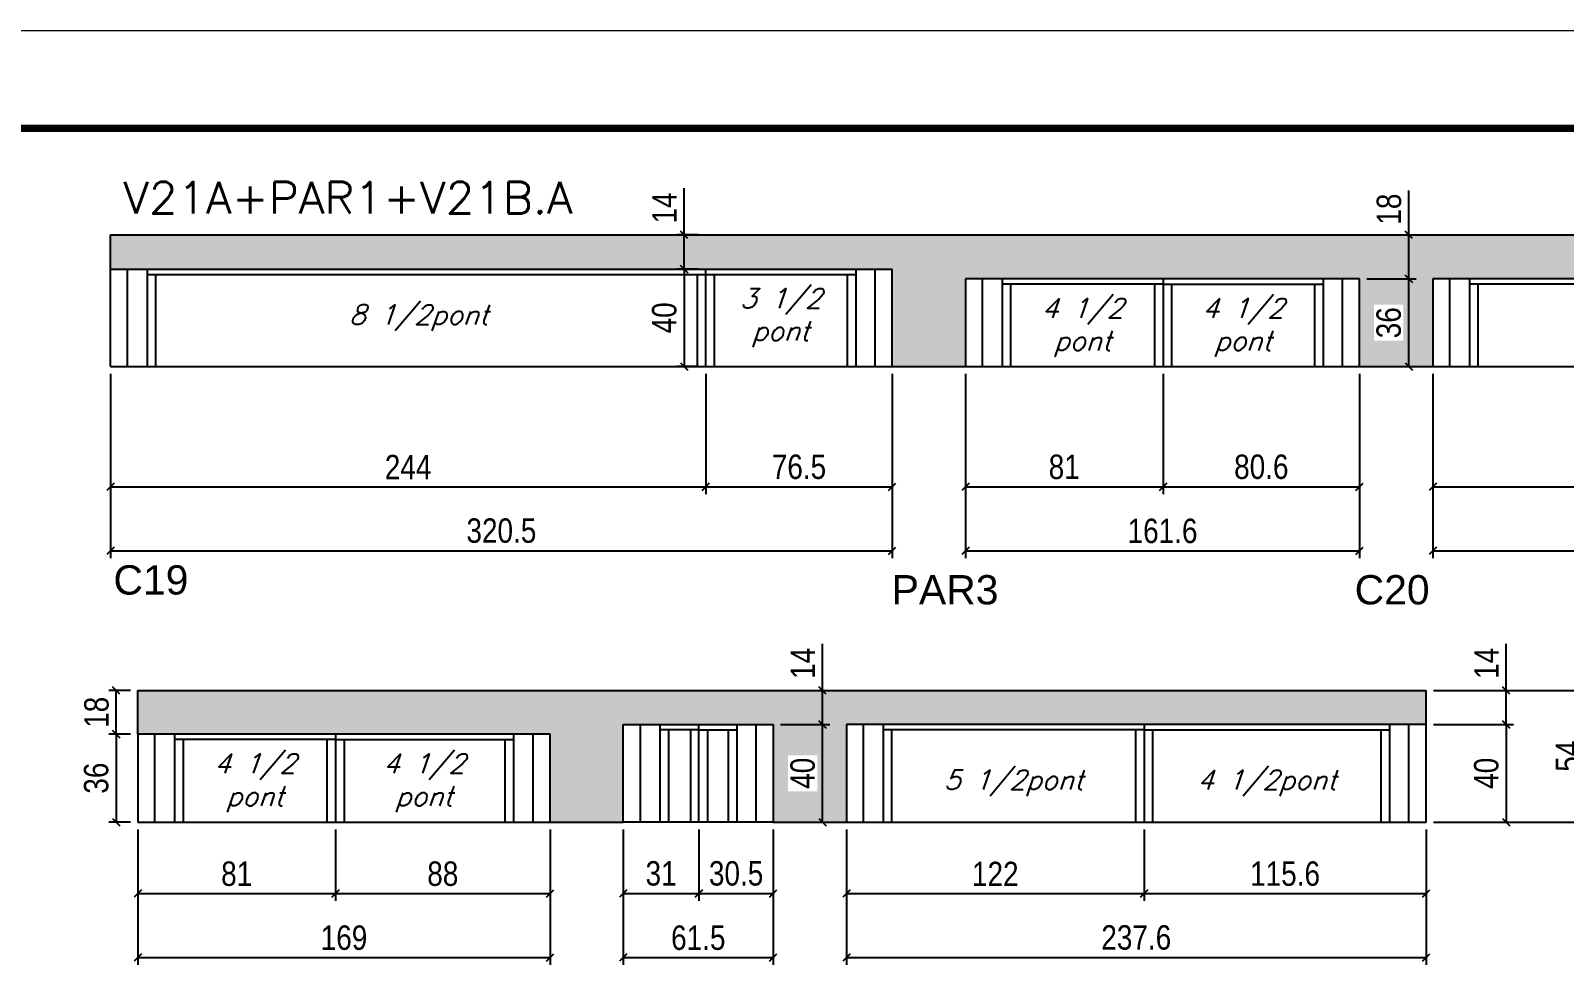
# Model space of a CAD drawing. Extents: x 0 to 6325, y 5574 to 19307.
# Drawn here: x 1940 to 2569, y 15429 to 15813 of the extents above; entities that cross this region are included whole.
import ezdxf

# ---------------------------------------------------------------- set-up
doc = ezdxf.new("R2010")
doc.units = 0
doc.linetypes.add('DASHED', pattern=[0.75, 0.5, -0.25])
for name, color, linetype in [('1', 1, 'Continuous'), ('5', 5, 'Continuous'), ('COTA', 241, 'Continuous'), ('Painéis', 200, 'Continuous'), ('SARR_2.2x7', 40, 'Continuous'), ('SARR_3.5x7', 81, 'Continuous'), ('texto', 7, 'Continuous')]:
    doc.layers.add(name, color=color, linetype=linetype)
for name, color, linetype, lineweight in [('Folhas', 255, 'Continuous', 9), ('SARRAFO DE PRESSAO', 251, 'DASHED', 9), ('Texto Seção', 7, 'Continuous', 15)]:
    doc.layers.add(name, color=color, linetype=linetype, lineweight=lineweight)
doc.styles.add('COTA TECNICA', font='techl___.ttf', dxfattribs={"height": 10})
doc.styles.add('REGUA-120', font='ROMANS.shx', dxfattribs={"height": 15})
doc.styles.add('Romans', font='romans.shx')
doc.styles.get("Standard").update_dxf_attribs({"font": 'arial.ttf'})
doc.dimstyles.new('PAINEL', dxfattribs={"dimtxt": 10, "dimasz": 3, "dimexe": 3, "dimexo": 3, "dimgap": 3, "dimtad": 1, "dimdec": 1, "dimzin": 12, "dimdsep": 46, "dimtxsty": 'COTA TECNICA', "dimblk1": 'OBLIQUE', "dimblk2": 'OBLIQUE', "dimsah": 1, "dimcen": 0.9, "dimclrd": 4, "dimclre": 4, "dimclrt": 240, "dimadec": 1, "dimazin": 3, "dimtfac": 1, "dimtdec": 1, "dimtmove": 0, "dimatfit": 3, "dimfxl": 1, "dimtolj": 1, "dimtzin": 12, "dimarcsym": 0})

# ---------------------------------------------------------------- blocks, each defined once
blk = doc.blocks.new('9999999999')
at = {"layer": 'Folhas'}
blk.add_lwpolyline([(98138.98, 34190.21), (99623.98, 34190.21), (99623.98, 35240.21), (98138.98, 35240.21)], close=True, dxfattribs=at)
at = {"layer": 'Folhas', "color": 30, "const_width": 3}
blk.add_lwpolyline([(98213.98, 34230.21), (99583.98, 34230.21), (99583.98, 35200.21), (98213.98, 35200.21)], close=True, dxfattribs=at)
blk = doc.blocks.new('_Oblique')
at = {"layer": '1', "color": 0, "lineweight": -2}
blk.add_line((-0.5, -0.5), (0.5, 0.5), dxfattribs=at)
blk = doc.blocks.new('*D2855')
at = {"layer": 'COTA', "color": 4, "linetype": 'ByBlock', "lineweight": -2, "transparency": 16777216}
for p, q in [((1972.66, 15672.13), (1972.66, 15622.91)), ((2216.66, 15672.13), (2216.66, 15622.91)), ((1972.66, 15625.91), (2216.66, 15625.91))]:
    blk.add_line(p, q, dxfattribs=at)
at = {"layer": 'Defpoints', "color": 0, "linetype": 'ByBlock', "transparency": 16777216}
for p in [(1972.66, 15675.13), (2216.66, 15675.13), (2216.66, 15625.91)]:
    blk.add_point(p, dxfattribs=at)
at = {"layer": 'COTA', "color": 4, "linetype": 'ByBlock', "lineweight": -2, "transparency": 16777216, "xscale": 3, "yscale": 3, "zscale": 3, "rotation": 180}
blk.add_blockref('_Oblique', (1972.66, 15625.91), dxfattribs=at)
at = {"layer": 'COTA', "color": 4, "linetype": 'ByBlock', "lineweight": -2, "transparency": 16777216, "xscale": 3, "yscale": 3, "zscale": 3}
blk.add_blockref('_Oblique', (2216.66, 15625.91), dxfattribs=at)
at = {"layer": 'COTA', "color": 240, "linetype": 'ByBlock', "transparency": 16777216, "insert": (2094.66, 15633.98), "char_height": 10, "attachment_point": 5, "style": 'COTA TECNICA'}
blk.add_mtext('\\A1;244', dxfattribs=at)
blk = doc.blocks.new('*D2856')
at = {"layer": 'COTA', "color": 4, "linetype": 'ByBlock', "lineweight": -2, "transparency": 16777216}
for p, q in [((2216.66, 15672.13), (2216.66, 15622.91)), ((2293.16, 15672.13), (2293.16, 15622.91)), ((2216.66, 15625.91), (2293.16, 15625.91))]:
    blk.add_line(p, q, dxfattribs=at)
at = {"layer": 'Defpoints', "color": 0, "linetype": 'ByBlock', "transparency": 16777216}
for p in [(2216.66, 15675.13), (2293.16, 15675.13), (2293.16, 15625.91)]:
    blk.add_point(p, dxfattribs=at)
at = {"layer": 'COTA', "color": 4, "linetype": 'ByBlock', "lineweight": -2, "transparency": 16777216, "xscale": 3, "yscale": 3, "zscale": 3, "rotation": 180}
blk.add_blockref('_Oblique', (2216.66, 15625.91), dxfattribs=at)
at = {"layer": 'COTA', "color": 4, "linetype": 'ByBlock', "lineweight": -2, "transparency": 16777216, "xscale": 3, "yscale": 3, "zscale": 3}
blk.add_blockref('_Oblique', (2293.16, 15625.91), dxfattribs=at)
at = {"layer": 'COTA', "color": 240, "linetype": 'ByBlock', "transparency": 16777216, "insert": (2254.91, 15634.02), "char_height": 10, "width": 210.731, "attachment_point": 5, "style": 'COTA TECNICA'}
blk.add_mtext('\\A1;76.5', dxfattribs=at)
blk = doc.blocks.new('*D3996')
at = {"layer": 'COTA', "color": 4, "linetype": 'ByBlock', "lineweight": -2, "transparency": 16777216}
for p, q in [((1972.66, 15672.13), (1972.66, 15596.65)), ((2293.16, 15672.13), (2293.16, 15596.65)), ((1972.66, 15599.65), (2293.16, 15599.65))]:
    blk.add_line(p, q, dxfattribs=at)
at = {"layer": 'Defpoints', "color": 0, "linetype": 'ByBlock', "transparency": 16777216}
for p in [(1972.66, 15675.13), (2293.16, 15675.13), (2293.16, 15599.65)]:
    blk.add_point(p, dxfattribs=at)
at = {"layer": 'COTA', "color": 4, "linetype": 'ByBlock', "lineweight": -2, "transparency": 16777216, "xscale": 3, "yscale": 3, "zscale": 3, "rotation": 180}
blk.add_blockref('_Oblique', (1972.66, 15599.65), dxfattribs=at)
at = {"layer": 'COTA', "color": 4, "linetype": 'ByBlock', "lineweight": -2, "transparency": 16777216, "xscale": 3, "yscale": 3, "zscale": 3}
blk.add_blockref('_Oblique', (2293.16, 15599.65), dxfattribs=at)
at = {"layer": 'COTA', "color": 240, "linetype": 'ByBlock', "transparency": 16777216, "insert": (2132.91, 15607.87), "char_height": 10, "attachment_point": 5, "style": 'COTA TECNICA'}
blk.add_mtext('\\A1;320.5', dxfattribs=at)
blk = doc.blocks.new('*D2857')
at = {"layer": 'COTA', "color": 4, "lineweight": -2, "transparency": 16777216}
for p, q in [((2323.16, 15672.13), (2323.16, 15596.65)), ((2484.76, 15672.13), (2484.76, 15596.65)), ((2323.16, 15599.65), (2484.76, 15599.65))]:
    blk.add_line(p, q, dxfattribs=at)
at = {"layer": 'Defpoints', "color": 0, "transparency": 16777216}
for p in [(2323.16, 15675.13), (2484.76, 15675.13), (2484.76, 15599.65)]:
    blk.add_point(p, dxfattribs=at)
at = {"layer": 'COTA', "color": 4, "lineweight": -2, "transparency": 16777216, "xscale": 3, "yscale": 3, "zscale": 3, "rotation": 180}
blk.add_blockref('_Oblique', (2323.16, 15599.65), dxfattribs=at)
at = {"layer": 'COTA', "color": 4, "lineweight": -2, "transparency": 16777216, "xscale": 3, "yscale": 3, "zscale": 3}
blk.add_blockref('_Oblique', (2484.76, 15599.65), dxfattribs=at)
at = {"layer": 'COTA', "color": 240, "transparency": 16777216, "insert": (2403.96, 15607.75), "char_height": 10, "attachment_point": 5, "style": 'COTA TECNICA'}
blk.add_mtext('\\A1;161.6', dxfattribs=at)
blk = doc.blocks.new('*D3997')
at = {"layer": 'COTA', "color": 4, "lineweight": -2, "transparency": 16777216}
for p, q in [((2323.16, 15672.13), (2323.16, 15622.91)), ((2404.16, 15672.13), (2404.16, 15622.91)), ((2323.16, 15625.91), (2404.16, 15625.91))]:
    blk.add_line(p, q, dxfattribs=at)
at = {"layer": 'Defpoints', "color": 0, "transparency": 16777216}
for p in [(2323.16, 15675.13), (2404.16, 15675.13), (2404.16, 15625.91)]:
    blk.add_point(p, dxfattribs=at)
at = {"layer": 'COTA', "color": 4, "lineweight": -2, "transparency": 16777216, "xscale": 3, "yscale": 3, "zscale": 3, "rotation": 180}
blk.add_blockref('_Oblique', (2323.16, 15625.91), dxfattribs=at)
at = {"layer": 'COTA', "color": 4, "lineweight": -2, "transparency": 16777216, "xscale": 3, "yscale": 3, "zscale": 3}
blk.add_blockref('_Oblique', (2404.16, 15625.91), dxfattribs=at)
at = {"layer": 'COTA', "color": 240, "transparency": 16777216, "insert": (2363.66, 15634.01), "char_height": 10, "attachment_point": 5, "style": 'COTA TECNICA'}
blk.add_mtext('\\A1;81', dxfattribs=at)
blk = doc.blocks.new('*D3998')
at = {"layer": 'COTA', "color": 4, "lineweight": -2, "transparency": 16777216}
for p, q in [((2404.16, 15672.13), (2404.16, 15622.91)), ((2484.76, 15672.13), (2484.76, 15622.91)), ((2404.16, 15625.91), (2484.76, 15625.91))]:
    blk.add_line(p, q, dxfattribs=at)
at = {"layer": 'Defpoints', "color": 0, "transparency": 16777216}
for p in [(2404.16, 15675.13), (2484.76, 15675.13), (2484.76, 15625.91)]:
    blk.add_point(p, dxfattribs=at)
at = {"layer": 'COTA', "color": 4, "lineweight": -2, "transparency": 16777216, "xscale": 3, "yscale": 3, "zscale": 3, "rotation": 180}
blk.add_blockref('_Oblique', (2404.16, 15625.91), dxfattribs=at)
at = {"layer": 'COTA', "color": 4, "lineweight": -2, "transparency": 16777216, "xscale": 3, "yscale": 3, "zscale": 3}
blk.add_blockref('_Oblique', (2484.76, 15625.91), dxfattribs=at)
at = {"layer": 'COTA', "color": 240, "transparency": 16777216, "insert": (2444.46, 15634.03), "char_height": 10, "attachment_point": 5, "style": 'COTA TECNICA'}
blk.add_mtext('\\A1;80.6', dxfattribs=at)
blk = doc.blocks.new('*D2858')
at = {"layer": 'COTA', "color": 4, "lineweight": -2, "transparency": 16777216}
for p, q in [((2514.76, 15672.13), (2514.76, 15596.65)), ((3015.76, 15672.13), (3015.76, 15596.65)), ((2514.76, 15599.65), (3015.76, 15599.65))]:
    blk.add_line(p, q, dxfattribs=at)
at = {"layer": 'Defpoints', "color": 0, "transparency": 16777216}
for p in [(2514.76, 15675.13), (3015.76, 15675.13), (3015.76, 15599.65)]:
    blk.add_point(p, dxfattribs=at)
at = {"layer": 'COTA', "color": 4, "lineweight": -2, "transparency": 16777216, "xscale": 3, "yscale": 3, "zscale": 3, "rotation": 180}
blk.add_blockref('_Oblique', (2514.76, 15599.65), dxfattribs=at)
at = {"layer": 'COTA', "color": 4, "lineweight": -2, "transparency": 16777216, "xscale": 3, "yscale": 3, "zscale": 3}
blk.add_blockref('_Oblique', (3015.76, 15599.65), dxfattribs=at)
at = {"layer": 'COTA', "color": 240, "transparency": 16777216, "insert": (2765.26, 15607.76), "char_height": 10, "attachment_point": 5, "style": 'COTA TECNICA'}
blk.add_mtext('\\A1;501', dxfattribs=at)
blk = doc.blocks.new('*D3999')
at = {"layer": 'COTA', "color": 4, "lineweight": -2, "transparency": 16777216}
for p, q in [((2514.76, 15672.13), (2514.76, 15622.91)), ((2758.76, 15672.13), (2758.76, 15622.91)), ((2514.76, 15625.91), (2758.76, 15625.91))]:
    blk.add_line(p, q, dxfattribs=at)
at = {"layer": 'Defpoints', "color": 0, "transparency": 16777216}
for p in [(2514.76, 15675.13), (2758.76, 15675.13), (2758.76, 15625.91)]:
    blk.add_point(p, dxfattribs=at)
at = {"layer": 'COTA', "color": 4, "lineweight": -2, "transparency": 16777216, "xscale": 3, "yscale": 3, "zscale": 3, "rotation": 180}
blk.add_blockref('_Oblique', (2514.76, 15625.91), dxfattribs=at)
at = {"layer": 'COTA', "color": 4, "lineweight": -2, "transparency": 16777216, "xscale": 3, "yscale": 3, "zscale": 3}
blk.add_blockref('_Oblique', (2758.76, 15625.91), dxfattribs=at)
at = {"layer": 'COTA', "color": 240, "transparency": 16777216, "insert": (2636.76, 15633.98), "char_height": 10, "attachment_point": 5, "style": 'COTA TECNICA'}
blk.add_mtext('\\A1;244', dxfattribs=at)
blk = doc.blocks.new('*D4016')
at = {"layer": 'COTA', "color": 4, "lineweight": -2, "transparency": 16777216}
for p, q in [((2213.66, 15715.13), (2204.83, 15715.13)), ((2207.83, 15715.13), (2207.83, 15675.13)), ((2213.66, 15675.13), (2204.83, 15675.13))]:
    blk.add_line(p, q, dxfattribs=at)
at = {"layer": 'Defpoints', "color": 0, "transparency": 16777216}
for p in [(2216.66, 15715.13), (2207.83, 15675.13), (2216.66, 15675.13)]:
    blk.add_point(p, dxfattribs=at)
at = {"layer": 'COTA', "color": 4, "lineweight": -2, "transparency": 16777216, "xscale": 3, "yscale": 3, "zscale": 3}
for p, rotation in [((2207.83, 15715.13), 90), ((2207.83, 15675.13), 270)]:
    blk.add_blockref('_Oblique', p, dxfattribs=dict(at, rotation=rotation))
at = {"layer": 'COTA', "color": 240, "transparency": 16777216, "insert": (2199.73, 15695.13), "char_height": 10, "attachment_point": 5, "rotation": 90, "style": 'COTA TECNICA'}
blk.add_mtext('\\A1;40', dxfattribs=at)
blk = doc.blocks.new('*D4017')
at = {"layer": 'COTA', "color": 4, "lineweight": -2, "transparency": 16777216}
for p, q in [((2207.83, 15729.13), (2207.83, 15748.24)), ((2213.66, 15729.13), (2204.83, 15729.13)), ((2207.83, 15715.13), (2207.83, 15729.13)), ((2213.66, 15715.13), (2204.83, 15715.13))]:
    blk.add_line(p, q, dxfattribs=at)
at = {"layer": 'Defpoints', "color": 0, "transparency": 16777216}
for p in [(2207.83, 15729.13), (2216.66, 15729.13), (2216.66, 15715.13)]:
    blk.add_point(p, dxfattribs=at)
at = {"layer": 'COTA', "color": 4, "lineweight": -2, "transparency": 16777216, "xscale": 3, "yscale": 3, "zscale": 3}
for p, rotation in [((2207.83, 15729.13), 90), ((2207.83, 15715.13), 270)]:
    blk.add_blockref('_Oblique', p, dxfattribs=dict(at, rotation=rotation))
at = {"layer": 'COTA', "color": 240, "transparency": 16777216, "insert": (2199.76, 15740.18), "char_height": 10, "attachment_point": 5, "rotation": 90, "style": 'COTA TECNICA'}
blk.add_mtext('\\A1;14', dxfattribs=at)
blk = doc.blocks.new('*D2862')
at = {"layer": 'COTA', "color": 4, "lineweight": -2, "transparency": 16777216}
for p, q in [((1983.89, 15485.45), (1983.89, 15429.88)), ((2152.89, 15485.45), (2152.89, 15429.88)), ((1983.89, 15432.88), (2152.89, 15432.88))]:
    blk.add_line(p, q, dxfattribs=at)
at = {"layer": 'Defpoints', "color": 0, "transparency": 16777216}
for p in [(1983.89, 15488.45), (2152.89, 15488.45), (2152.89, 15432.88)]:
    blk.add_point(p, dxfattribs=at)
at = {"layer": 'COTA', "color": 4, "lineweight": -2, "transparency": 16777216, "xscale": 3, "yscale": 3, "zscale": 3, "rotation": 180}
blk.add_blockref('_Oblique', (1983.89, 15432.88), dxfattribs=at)
at = {"layer": 'COTA', "color": 4, "lineweight": -2, "transparency": 16777216, "xscale": 3, "yscale": 3, "zscale": 3}
blk.add_blockref('_Oblique', (2152.89, 15432.88), dxfattribs=at)
at = {"layer": 'COTA', "color": 240, "transparency": 16777216, "insert": (2068.39, 15441.01), "char_height": 10, "attachment_point": 5, "style": 'COTA TECNICA'}
blk.add_mtext('\\A1;169', dxfattribs=at)
blk = doc.blocks.new('*D4002')
at = {"layer": 'COTA', "color": 4, "lineweight": -2, "transparency": 16777216}
for p, q in [((1983.89, 15485.45), (1983.89, 15456.14)), ((2064.89, 15485.45), (2064.89, 15456.14)), ((1983.89, 15459.14), (2064.89, 15459.14))]:
    blk.add_line(p, q, dxfattribs=at)
at = {"layer": 'Defpoints', "color": 0, "transparency": 16777216}
for p in [(1983.89, 15488.45), (2064.89, 15488.45), (2064.89, 15459.14)]:
    blk.add_point(p, dxfattribs=at)
at = {"layer": 'COTA', "color": 4, "lineweight": -2, "transparency": 16777216, "xscale": 3, "yscale": 3, "zscale": 3, "rotation": 180}
blk.add_blockref('_Oblique', (1983.89, 15459.14), dxfattribs=at)
at = {"layer": 'COTA', "color": 4, "lineweight": -2, "transparency": 16777216, "xscale": 3, "yscale": 3, "zscale": 3}
blk.add_blockref('_Oblique', (2064.89, 15459.14), dxfattribs=at)
at = {"layer": 'COTA', "color": 240, "transparency": 16777216, "insert": (2024.39, 15467.23), "char_height": 10, "attachment_point": 5, "style": 'COTA TECNICA'}
blk.add_mtext('\\A1;81', dxfattribs=at)
blk = doc.blocks.new('*D4003')
at = {"layer": 'COTA', "color": 4, "lineweight": -2, "transparency": 16777216}
for p, q in [((2064.89, 15485.45), (2064.89, 15456.14)), ((2152.89, 15485.45), (2152.89, 15456.14)), ((2064.89, 15459.14), (2152.89, 15459.14))]:
    blk.add_line(p, q, dxfattribs=at)
at = {"layer": 'Defpoints', "color": 0, "transparency": 16777216}
for p in [(2064.89, 15488.45), (2152.89, 15488.45), (2152.89, 15459.14)]:
    blk.add_point(p, dxfattribs=at)
at = {"layer": 'COTA', "color": 4, "lineweight": -2, "transparency": 16777216, "xscale": 3, "yscale": 3, "zscale": 3, "rotation": 180}
blk.add_blockref('_Oblique', (2064.89, 15459.14), dxfattribs=at)
at = {"layer": 'COTA', "color": 4, "lineweight": -2, "transparency": 16777216, "xscale": 3, "yscale": 3, "zscale": 3}
blk.add_blockref('_Oblique', (2152.89, 15459.14), dxfattribs=at)
at = {"layer": 'COTA', "color": 240, "transparency": 16777216, "insert": (2108.89, 15467.23), "char_height": 10, "attachment_point": 5, "style": 'COTA TECNICA'}
blk.add_mtext('\\A1;88', dxfattribs=at)
blk = doc.blocks.new('*D4004')
at = {"layer": 'COTA', "color": 4, "lineweight": -2, "transparency": 16777216}
for p, q in [((2182.89, 15485.45), (2182.89, 15429.88)), ((2244.39, 15485.45), (2244.39, 15429.88)), ((2182.89, 15432.88), (2244.39, 15432.88))]:
    blk.add_line(p, q, dxfattribs=at)
at = {"layer": 'Defpoints', "color": 0, "transparency": 16777216}
for p in [(2182.89, 15488.45), (2244.39, 15488.45), (2244.39, 15432.88)]:
    blk.add_point(p, dxfattribs=at)
at = {"layer": 'COTA', "color": 4, "lineweight": -2, "transparency": 16777216, "xscale": 3, "yscale": 3, "zscale": 3, "rotation": 180}
blk.add_blockref('_Oblique', (2182.89, 15432.88), dxfattribs=at)
at = {"layer": 'COTA', "color": 4, "lineweight": -2, "transparency": 16777216, "xscale": 3, "yscale": 3, "zscale": 3}
blk.add_blockref('_Oblique', (2244.39, 15432.88), dxfattribs=at)
at = {"layer": 'COTA', "color": 240, "transparency": 16777216, "insert": (2213.64, 15440.99), "char_height": 10, "attachment_point": 5, "style": 'COTA TECNICA'}
blk.add_mtext('\\A1;61.5', dxfattribs=at)
blk = doc.blocks.new('*D4005')
at = {"layer": 'COTA', "color": 4, "lineweight": -2, "transparency": 16777216}
for p, q in [((2182.89, 15485.45), (2182.89, 15456.14)), ((2213.89, 15485.45), (2213.89, 15456.14)), ((2182.89, 15459.14), (2213.89, 15459.14))]:
    blk.add_line(p, q, dxfattribs=at)
at = {"layer": 'Defpoints', "color": 0, "transparency": 16777216}
for p in [(2182.89, 15488.45), (2213.89, 15488.45), (2213.89, 15459.14)]:
    blk.add_point(p, dxfattribs=at)
at = {"layer": 'COTA', "color": 4, "lineweight": -2, "transparency": 16777216, "xscale": 3, "yscale": 3, "zscale": 3, "rotation": 180}
blk.add_blockref('_Oblique', (2182.89, 15459.14), dxfattribs=at)
at = {"layer": 'COTA', "color": 4, "lineweight": -2, "transparency": 16777216, "xscale": 3, "yscale": 3, "zscale": 3}
blk.add_blockref('_Oblique', (2213.89, 15459.14), dxfattribs=at)
at = {"layer": 'COTA', "color": 240, "transparency": 16777216, "insert": (2198.39, 15467.36), "char_height": 10, "attachment_point": 5, "style": 'COTA TECNICA'}
blk.add_mtext('\\A1;31', dxfattribs=at)
blk = doc.blocks.new('*D4006')
at = {"layer": 'COTA', "color": 4, "lineweight": -2, "transparency": 16777216}
for p, q in [((2213.89, 15485.45), (2213.89, 15456.14)), ((2244.39, 15485.45), (2244.39, 15456.14)), ((2213.89, 15459.14), (2244.39, 15459.14))]:
    blk.add_line(p, q, dxfattribs=at)
at = {"layer": 'Defpoints', "color": 0, "transparency": 16777216}
for p in [(2213.89, 15488.45), (2244.39, 15488.45), (2244.39, 15459.14)]:
    blk.add_point(p, dxfattribs=at)
at = {"layer": 'COTA', "color": 4, "lineweight": -2, "transparency": 16777216, "xscale": 3, "yscale": 3, "zscale": 3, "rotation": 180}
blk.add_blockref('_Oblique', (2213.89, 15459.14), dxfattribs=at)
at = {"layer": 'COTA', "color": 4, "lineweight": -2, "transparency": 16777216, "xscale": 3, "yscale": 3, "zscale": 3}
blk.add_blockref('_Oblique', (2244.39, 15459.14), dxfattribs=at)
at = {"layer": 'COTA', "color": 240, "transparency": 16777216, "insert": (2229.14, 15467.36), "char_height": 10, "attachment_point": 5, "style": 'COTA TECNICA'}
blk.add_mtext('\\A1;30.5', dxfattribs=at)
blk = doc.blocks.new('*D2859')
at = {"layer": 'COTA', "color": 4, "lineweight": -2, "transparency": 16777216}
for p, q in [((2274.39, 15485.45), (2274.39, 15429.88)), ((2511.99, 15485.45), (2511.99, 15429.88)), ((2274.39, 15432.88), (2511.99, 15432.88))]:
    blk.add_line(p, q, dxfattribs=at)
at = {"layer": 'Defpoints', "color": 0, "transparency": 16777216}
for p in [(2274.39, 15488.45), (2511.99, 15488.45), (2511.99, 15432.88)]:
    blk.add_point(p, dxfattribs=at)
at = {"layer": 'COTA', "color": 4, "lineweight": -2, "transparency": 16777216, "xscale": 3, "yscale": 3, "zscale": 3, "rotation": 180}
blk.add_blockref('_Oblique', (2274.39, 15432.88), dxfattribs=at)
at = {"layer": 'COTA', "color": 4, "lineweight": -2, "transparency": 16777216, "xscale": 3, "yscale": 3, "zscale": 3}
blk.add_blockref('_Oblique', (2511.99, 15432.88), dxfattribs=at)
at = {"layer": 'COTA', "color": 240, "transparency": 16777216, "insert": (2393.19, 15441.1), "char_height": 10, "attachment_point": 5, "style": 'COTA TECNICA'}
blk.add_mtext('\\A1;237.6', dxfattribs=at)
blk = doc.blocks.new('*D4018')
at = {"layer": 'COTA', "color": 4, "lineweight": -2, "transparency": 16777216}
for p, q in [((2274.39, 15485.45), (2274.39, 15456.14)), ((2396.39, 15485.45), (2396.39, 15456.14)), ((2274.39, 15459.14), (2396.39, 15459.14))]:
    blk.add_line(p, q, dxfattribs=at)
at = {"layer": 'Defpoints', "color": 0, "transparency": 16777216}
for p in [(2274.39, 15488.45), (2396.39, 15488.45), (2396.39, 15459.14)]:
    blk.add_point(p, dxfattribs=at)
at = {"layer": 'COTA', "color": 4, "lineweight": -2, "transparency": 16777216, "xscale": 3, "yscale": 3, "zscale": 3, "rotation": 180}
blk.add_blockref('_Oblique', (2274.39, 15459.14), dxfattribs=at)
at = {"layer": 'COTA', "color": 4, "lineweight": -2, "transparency": 16777216, "xscale": 3, "yscale": 3, "zscale": 3}
blk.add_blockref('_Oblique', (2396.39, 15459.14), dxfattribs=at)
at = {"layer": 'COTA', "color": 240, "transparency": 16777216, "insert": (2335.39, 15467.2), "char_height": 10, "attachment_point": 5, "style": 'COTA TECNICA'}
blk.add_mtext('\\A1;122', dxfattribs=at)
blk = doc.blocks.new('*D4019')
at = {"layer": 'COTA', "color": 4, "lineweight": -2, "transparency": 16777216}
for p, q in [((2396.39, 15485.45), (2396.39, 15456.14)), ((2511.99, 15485.45), (2511.99, 15456.14)), ((2396.39, 15459.14), (2511.99, 15459.14))]:
    blk.add_line(p, q, dxfattribs=at)
at = {"layer": 'Defpoints', "color": 0, "transparency": 16777216}
for p in [(2396.39, 15488.45), (2511.99, 15488.45), (2511.99, 15459.14)]:
    blk.add_point(p, dxfattribs=at)
at = {"layer": 'COTA', "color": 4, "lineweight": -2, "transparency": 16777216, "xscale": 3, "yscale": 3, "zscale": 3, "rotation": 180}
blk.add_blockref('_Oblique', (2396.39, 15459.14), dxfattribs=at)
at = {"layer": 'COTA', "color": 4, "lineweight": -2, "transparency": 16777216, "xscale": 3, "yscale": 3, "zscale": 3}
blk.add_blockref('_Oblique', (2511.99, 15459.14), dxfattribs=at)
at = {"layer": 'COTA', "color": 240, "transparency": 16777216, "insert": (2454.19, 15467.25), "char_height": 10, "attachment_point": 5, "style": 'COTA TECNICA'}
blk.add_mtext('\\A1;115.6', dxfattribs=at)
blk = doc.blocks.new('*D4020')
at = {"layer": 'COTA', "color": 4, "lineweight": -2, "transparency": 16777216}
for p, q in [((1980.89, 15524.45), (1972.04, 15524.45)), ((1975.04, 15524.45), (1975.04, 15488.45)), ((1980.89, 15488.45), (1972.04, 15488.45))]:
    blk.add_line(p, q, dxfattribs=at)
at = {"layer": 'Defpoints', "color": 0, "transparency": 16777216}
for p in [(1983.89, 15524.45), (1975.04, 15488.45), (1983.89, 15488.45)]:
    blk.add_point(p, dxfattribs=at)
at = {"layer": 'COTA', "color": 4, "lineweight": -2, "transparency": 16777216, "xscale": 3, "yscale": 3, "zscale": 3}
for p, rotation in [((1975.04, 15524.45), 90), ((1975.04, 15488.45), 270)]:
    blk.add_blockref('_Oblique', p, dxfattribs=dict(at, rotation=rotation))
at = {"layer": 'COTA', "color": 240, "transparency": 16777216, "insert": (1966.82, 15506.45), "char_height": 10, "attachment_point": 5, "rotation": 90, "style": 'COTA TECNICA'}
blk.add_mtext('\\A1;36', dxfattribs=at)
blk = doc.blocks.new('*D4021')
at = {"layer": 'COTA', "color": 4, "lineweight": -2, "transparency": 16777216}
for p, q in [((1980.89, 15542.45), (1972.04, 15542.45)), ((1975.04, 15524.45), (1975.04, 15542.45)), ((1980.89, 15524.45), (1972.04, 15524.45))]:
    blk.add_line(p, q, dxfattribs=at)
at = {"layer": 'Defpoints', "color": 0, "transparency": 16777216}
for p in [(1975.04, 15542.45), (1983.89, 15542.45), (1983.89, 15524.45)]:
    blk.add_point(p, dxfattribs=at)
at = {"layer": 'COTA', "color": 4, "lineweight": -2, "transparency": 16777216, "xscale": 3, "yscale": 3, "zscale": 3}
for p, rotation in [((1975.04, 15542.45), 90), ((1975.04, 15524.45), 270)]:
    blk.add_blockref('_Oblique', p, dxfattribs=dict(at, rotation=rotation))
at = {"layer": 'COTA', "color": 240, "transparency": 16777216, "insert": (1966.95, 15533.45), "char_height": 10, "attachment_point": 5, "rotation": 90, "style": 'COTA TECNICA'}
blk.add_mtext('\\A1;18', dxfattribs=at)
blk = doc.blocks.new('*D4022')
at = {"layer": 'COTA', "color": 4, "lineweight": -2, "transparency": 16777216}
for p, q in [((2514.99, 15528.45), (2547.82, 15528.45)), ((2544.82, 15528.45), (2544.82, 15488.45)), ((2514.99, 15488.45), (2547.82, 15488.45))]:
    blk.add_line(p, q, dxfattribs=at)
at = {"layer": 'Defpoints', "color": 0, "transparency": 16777216}
for p in [(2511.99, 15528.45), (2511.99, 15488.45), (2544.82, 15488.45)]:
    blk.add_point(p, dxfattribs=at)
at = {"layer": 'COTA', "color": 4, "lineweight": -2, "transparency": 16777216, "xscale": 3, "yscale": 3, "zscale": 3}
for p, rotation in [((2544.82, 15528.45), 90), ((2544.82, 15488.45), 270)]:
    blk.add_blockref('_Oblique', p, dxfattribs=dict(at, rotation=rotation))
at = {"layer": 'COTA', "color": 240, "transparency": 16777216, "insert": (2536.72, 15508.45), "char_height": 10, "attachment_point": 5, "rotation": 90, "style": 'COTA TECNICA'}
blk.add_mtext('\\A1;40', dxfattribs=at)
blk = doc.blocks.new('*D4007')
at = {"layer": 'COTA', "color": 4, "lineweight": -2, "transparency": 16777216}
for p, q in [((2544.82, 15542.45), (2544.82, 15561.57)), ((2514.99, 15542.45), (2547.82, 15542.45)), ((2544.82, 15528.45), (2544.82, 15542.45)), ((2514.99, 15528.45), (2547.82, 15528.45))]:
    blk.add_line(p, q, dxfattribs=at)
at = {"layer": 'Defpoints', "color": 0, "transparency": 16777216}
for p in [(2511.99, 15542.45), (2544.82, 15542.45), (2511.99, 15528.45)]:
    blk.add_point(p, dxfattribs=at)
at = {"layer": 'COTA', "color": 4, "lineweight": -2, "transparency": 16777216, "xscale": 3, "yscale": 3, "zscale": 3}
for p, rotation in [((2544.82, 15542.45), 90), ((2544.82, 15528.45), 270)]:
    blk.add_blockref('_Oblique', p, dxfattribs=dict(at, rotation=rotation))
at = {"layer": 'COTA', "color": 240, "transparency": 16777216, "insert": (2536.75, 15553.51), "char_height": 10, "attachment_point": 5, "rotation": 90, "style": 'COTA TECNICA'}
blk.add_mtext('\\A1;14', dxfattribs=at)
blk = doc.blocks.new('*D4008')
at = {"layer": 'COTA', "color": 4, "lineweight": -2, "transparency": 16777216}
for p, q in [((2514.99, 15542.45), (2581.25, 15542.45)), ((2578.25, 15488.45), (2578.25, 15542.45)), ((2514.99, 15488.45), (2581.25, 15488.45))]:
    blk.add_line(p, q, dxfattribs=at)
at = {"layer": 'Defpoints', "color": 0, "transparency": 16777216}
for p in [(2511.99, 15542.45), (2578.25, 15542.45), (2511.99, 15488.45)]:
    blk.add_point(p, dxfattribs=at)
at = {"layer": 'COTA', "color": 4, "lineweight": -2, "transparency": 16777216, "xscale": 3, "yscale": 3, "zscale": 3}
for p, rotation in [((2578.25, 15542.45), 90), ((2578.25, 15488.45), 270)]:
    blk.add_blockref('_Oblique', p, dxfattribs=dict(at, rotation=rotation))
at = {"layer": 'COTA', "color": 240, "transparency": 16777216, "insert": (2570.14, 15515.45), "char_height": 10, "attachment_point": 5, "rotation": 90, "style": 'COTA TECNICA'}
blk.add_mtext('\\A1;54', dxfattribs=at)
blk = doc.blocks.new('*D4211')
at = {"layer": 'COTA', "color": 4, "lineweight": -2, "transparency": 16777216}
for p, q in [((2487.76, 15711.13), (2507.93, 15711.13)), ((2504.93, 15675.13), (2504.93, 15711.13))]:
    blk.add_line(p, q, dxfattribs=at)
at = {"layer": 'Defpoints', "color": 0, "transparency": 16777216}
for p in [(2484.76, 15711.13), (2504.93, 15711.13), (2504.93, 15675.13)]:
    blk.add_point(p, dxfattribs=at)
at = {"layer": 'COTA', "color": 4, "lineweight": -2, "transparency": 16777216, "xscale": 3, "yscale": 3, "zscale": 3}
for p, rotation in [((2504.93, 15711.13), 90), ((2504.93, 15675.13), 270)]:
    blk.add_blockref('_Oblique', p, dxfattribs=dict(at, rotation=rotation))
at = {"layer": 'COTA', "color": 240, "transparency": 16777216, "insert": (2496.71, 15693.13), "char_height": 10, "attachment_point": 5, "rotation": 90, "style": 'COTA TECNICA', "bg_fill": 3, "box_fill_scale": 1.1, "bg_fill_color": 256, "bg_fill_true_color": 13158600, "bg_fill_transparency": 0}
blk.add_mtext('\\A1;36', dxfattribs=at)
blk = doc.blocks.new('*D3029')
at = {"layer": 'COTA', "color": 4, "lineweight": -2, "transparency": 16777216}
for p, q in [((2504.93, 15729.13), (2504.93, 15747.28)), ((2504.93, 15711.13), (2504.93, 15729.13)), ((2487.76, 15711.13), (2507.93, 15711.13))]:
    blk.add_line(p, q, dxfattribs=at)
at = {"layer": 'Defpoints', "color": 0, "transparency": 16777216}
for p in [(2504.93, 15729.13), (2504.93, 15729.13), (2484.76, 15711.13)]:
    blk.add_point(p, dxfattribs=at)
at = {"layer": 'COTA', "color": 4, "lineweight": -2, "transparency": 16777216, "xscale": 3, "yscale": 3, "zscale": 3}
for p, rotation in [((2504.93, 15729.13), 90), ((2504.93, 15711.13), 270)]:
    blk.add_blockref('_Oblique', p, dxfattribs=dict(at, rotation=rotation))
at = {"layer": 'COTA', "color": 240, "transparency": 16777216, "insert": (2496.84, 15739.7), "char_height": 10, "attachment_point": 5, "rotation": 90, "style": 'COTA TECNICA'}
blk.add_mtext('\\A1;18', dxfattribs=at)
blk = doc.blocks.new('*D3027')
at = {"layer": 'COTA', "color": 4, "lineweight": -2, "transparency": 16777216}
for p, q in [((2247.39, 15528.45), (2267.56, 15528.45)), ((2264.56, 15488.45), (2264.56, 15528.45))]:
    blk.add_line(p, q, dxfattribs=at)
at = {"layer": 'Defpoints', "color": 0, "transparency": 16777216}
for p in [(2244.39, 15528.45), (2264.56, 15528.45), (2264.56, 15488.45)]:
    blk.add_point(p, dxfattribs=at)
at = {"layer": 'COTA', "color": 4, "lineweight": -2, "transparency": 16777216, "xscale": 3, "yscale": 3, "zscale": 3}
for p, rotation in [((2264.56, 15528.45), 90), ((2264.56, 15488.45), 270)]:
    blk.add_blockref('_Oblique', p, dxfattribs=dict(at, rotation=rotation))
at = {"layer": 'COTA', "color": 240, "transparency": 16777216, "insert": (2256.46, 15508.45), "char_height": 10, "attachment_point": 5, "rotation": 90, "style": 'COTA TECNICA', "bg_fill": 3, "box_fill_scale": 1.1, "bg_fill_color": 256, "bg_fill_true_color": 13158600, "bg_fill_transparency": 0}
blk.add_mtext('\\A1;40', dxfattribs=at)
blk = doc.blocks.new('*D3028')
at = {"layer": 'COTA', "color": 4, "lineweight": -2, "transparency": 16777216}
for p, q in [((2264.56, 15542.45), (2264.56, 15561.57)), ((2264.56, 15528.45), (2264.56, 15542.45)), ((2247.39, 15528.45), (2267.56, 15528.45))]:
    blk.add_line(p, q, dxfattribs=at)
at = {"layer": 'Defpoints', "color": 0, "transparency": 16777216}
for p in [(2264.56, 15542.45), (2264.56, 15542.45), (2244.39, 15528.45)]:
    blk.add_point(p, dxfattribs=at)
at = {"layer": 'COTA', "color": 4, "lineweight": -2, "transparency": 16777216, "xscale": 3, "yscale": 3, "zscale": 3}
for p, rotation in [((2264.56, 15542.45), 90), ((2264.56, 15528.45), 270)]:
    blk.add_blockref('_Oblique', p, dxfattribs=dict(at, rotation=rotation))
at = {"layer": 'COTA', "color": 240, "transparency": 16777216, "insert": (2256.49, 15553.51), "char_height": 10, "attachment_point": 5, "rotation": 90, "style": 'COTA TECNICA'}
blk.add_mtext('\\A1;14', dxfattribs=at)

msp = doc.modelspace()

# ---------------------------------------------------------------- hatches: boundary and pattern name
at = {"layer": 'COTA'}
h = msp.add_hatch(dxfattribs=at)
h.set_pattern_fill('AR-CONC', color=256, scale=0.03)
h.set_pattern_definition([(50, (-2e-12, 1134.5767), (5.4655401, -0.4781726), [0.5715, -6.2865]), (355, (-2e-12, 1134.5767), (-1.0573026, 5.7317054), [0.4572, -5.0292175]), (100.451445, (0.4555, 1134.537), (4.4082374, 5.2535326), [0.4857003, -5.3427073]), (46.1842, (-2e-12, 1136.101), (8.1323712, -1.2612698), [0.85725, -9.42975]), (96.63556, (0.678, 1135.9956), (7.122124, 7.4227837), [0.7285507, -8.0140682]), (351.18415, (-2e-12, 1136.101), (7.122124, 7.4227837), [0.685799, -7.543792]), (21, (0.762, 1135.7197), (4.5484317, -3.067956), [0.5715, -6.2865]), (326, (0.762, 1135.7197), (1.8540609, 5.525639), [0.4572, -5.0292]), (71.451445, (1.141, 1135.464), (6.4024926, 2.457683), [0.4857003, -5.3426981]), (37.5, (-2e-12, 1134.5767), (0.0926581, 2.53665117), [0, -4.96824, 0, -5.1054, 0, -5.04825]), (7.5, (-2e-12, 1134.5767), (2.0045899, 3.00541724), [0, -2.91084, 0, -4.85394, 0, -1.92405]), (327.5, (-1.6993, 1134.5767), (4.06771786, -0.17186232), [0, -1.905, 0, -5.9436, 0, -7.8867]), (317.5, (-2.4613, 1134.5767), (4.4438754, 0.7627947), [0, -2.4765, 0, -3.94716, 0, -5.6007])])
h.paths.add_polyline_path([(2514.76, 15711.13), (3015.76, 15711.13), (3015.76, 15729.13), (1972.66, 15729.13), (1972.66, 15715.13), (2293.16, 15715.13), (2293.16, 15675.13), (2323.16, 15675.13), (2323.16, 15711.13), (2484.76, 15711.13), (2484.76, 15675.13), (2514.76, 15675.13)])
h = msp.add_hatch(dxfattribs=at)
h.set_pattern_fill('AR-CONC', color=256, scale=0.03)
h.set_pattern_definition([(50, (11.6277, 1158.197), (5.4655401, -0.4781726), [0.5715, -6.2865]), (355, (11.6277, 1158.197), (-1.0573026, 5.7317054), [0.4572, -5.0292175]), (100.451445, (12.083, 1158.157), (4.4082374, 5.2535326), [0.4857003, -5.3427073]), (46.1842, (11.628, 1159.721), (8.1323712, -1.2612698), [0.85725, -9.42975]), (96.63556, (12.305, 1159.616), (7.122124, 7.4227837), [0.7285507, -8.0140682]), (351.18415, (11.628, 1159.721), (7.122124, 7.4227837), [0.685799, -7.543792]), (21, (12.3897, 1159.34), (4.5484317, -3.067956), [0.5715, -6.2865]), (326, (12.3897, 1159.34), (1.8540609, 5.525639), [0.4572, -5.0292]), (71.451445, (12.7687, 1159.0844), (6.4024926, 2.457683), [0.4857003, -5.3426981]), (37.5, (11.6277, 1158.197), (0.0926581, 2.53665117), [0, -4.96824, 0, -5.1054, 0, -5.04825]), (7.5, (11.6277, 1158.197), (2.0045899, 3.00541724), [0, -2.91084, 0, -4.85394, 0, -1.92405]), (327.5, (9.9284, 1158.197), (4.06771786, -0.17186232), [0, -1.905, 0, -5.9436, 0, -7.8867]), (317.5, (9.1664, 1158.197), (4.4438754, 0.7627947), [0, -2.4765, 0, -3.94716, 0, -5.6007])])
h.paths.add_polyline_path([(2274.39, 15528.45), (2511.99, 15528.45), (2511.99, 15542.45), (1983.89, 15542.45), (1983.89, 15524.45), (2152.89, 15524.45), (2152.89, 15488.45), (2182.89, 15488.45), (2182.89, 15528.45), (2244.39, 15528.45), (2244.39, 15488.45), (2274.39, 15488.45)])

# ---------------------------------------------------------------- linework, layer by layer
at = {"layer": 'COTA', "linetype": 'ByBlock'}
msp.add_line((1972.66, 15715.13), (1972.66, 15729.13), dxfattribs=at)
at = {"layer": 'COTA'}
for p, q in [((1972.66, 15729.13), (3015.76, 15729.13)), ((2293.16, 15675.13), (2323.16, 15675.13)), ((2484.76, 15675.13), (2514.76, 15675.13)), ((1983.89, 15524.45), (1983.89, 15542.45)), ((1983.89, 15542.45), (2511.99, 15542.45)), ((2511.99, 15528.45), (2511.99, 15542.45)), ((2152.89, 15488.45), (2182.89, 15488.45)), ((2244.39, 15488.45), (2274.39, 15488.45))]:
    msp.add_line(p, q, dxfattribs=at)
at = {"layer": 'Painéis', "linetype": 'ByBlock'}
for p, q in [((1972.66, 15715.13), (2293.16, 15715.13)), ((1972.66, 15675.13), (1972.66, 15715.13)), ((2216.66, 15675.13), (2216.66, 15715.13)), ((2293.16, 15675.13), (2293.16, 15715.13)), ((2484.76, 15711.13), (2323.16, 15711.13)), ((2323.16, 15711.13), (2323.16, 15675.13)), ((2404.16, 15711.13), (2404.16, 15675.13)), ((2484.76, 15675.13), (2484.76, 15711.13)), ((3015.76, 15711.13), (2514.76, 15711.13)), ((2514.76, 15711.13), (2514.76, 15675.13)), ((1972.66, 15675.13), (2293.16, 15675.13)), ((2323.16, 15675.13), (2484.76, 15675.13)), ((2514.76, 15675.13), (3015.76, 15675.13)), ((2152.89, 15524.45), (1983.89, 15524.45)), ((1983.89, 15524.45), (1983.89, 15488.45)), ((2064.89, 15524.45), (2064.89, 15488.45)), ((2152.89, 15488.45), (2152.89, 15524.45)), ((2182.89, 15488.45), (2182.89, 15528.45)), ((2182.89, 15528.45), (2244.39, 15528.45)), ((2213.89, 15488.45), (2213.89, 15528.45)), ((2244.39, 15528.45), (2244.39, 15488.45)), ((2511.99, 15528.45), (2274.39, 15528.45)), ((2274.39, 15528.45), (2274.39, 15488.45)), ((2396.39, 15528.45), (2396.39, 15488.45)), ((2511.99, 15488.45), (2511.99, 15528.45)), ((1983.89, 15488.45), (2152.89, 15488.45)), ((2244.39, 15488.45), (2182.89, 15488.45)), ((2274.39, 15488.45), (2511.99, 15488.45))]:
    msp.add_line(p, q, dxfattribs=at)
at = {"layer": 'SARR_2.2x7', "linetype": 'Continuous'}
for p, q in [((1979.66, 15675.13), (1979.66, 15715.13)), ((1987.66, 15712.93), (2216.66, 15712.93)), ((2216.66, 15712.93), (2278.16, 15712.93)), ((2286.16, 15675.13), (2286.16, 15715.13)), ((2330.16, 15675.13), (2330.16, 15711.13)), ((2404.16, 15708.93), (2338.16, 15708.93)), ((2404.16, 15708.93), (2469.76, 15708.93)), ((2477.76, 15675.13), (2477.76, 15711.13)), ((2521.76, 15675.13), (2521.76, 15711.13)), ((2758.76, 15708.93), (2529.76, 15708.93)), ((1990.89, 15488.45), (1990.89, 15524.45)), ((2145.89, 15488.45), (2145.89, 15524.45)), ((2189.89, 15488.45), (2189.89, 15528.45)), ((2213.89, 15526.25), (2197.89, 15526.25)), ((2213.89, 15526.25), (2229.39, 15526.25)), ((2237.39, 15488.45), (2237.39, 15528.45)), ((2281.39, 15488.45), (2281.39, 15528.45)), ((2396.39, 15526.25), (2289.39, 15526.25)), ((2396.39, 15526.25), (2496.99, 15526.25)), ((2504.99, 15488.45), (2504.99, 15528.45)), ((2064.89, 15522.25), (1998.89, 15522.25)), ((2064.89, 15522.25), (2137.89, 15522.25))]:
    msp.add_line(p, q, dxfattribs=at)
at = {"layer": 'SARR_3.5x7'}
for p, q in [((1987.66, 15715.13), (1987.66, 15675.13)), ((1991.16, 15712.93), (1991.16, 15675.13)), ((2213.16, 15712.93), (2213.16, 15675.13)), ((2220.16, 15712.93), (2220.16, 15675.13)), ((2274.66, 15712.93), (2274.66, 15675.13)), ((2278.16, 15715.13), (2278.16, 15675.13)), ((2338.16, 15711.13), (2338.16, 15675.13)), ((2341.66, 15708.93), (2341.66, 15675.13)), ((2400.66, 15708.93), (2400.66, 15675.13)), ((2407.66, 15708.93), (2407.66, 15675.13)), ((2466.26, 15708.93), (2466.26, 15675.13)), ((2469.76, 15711.13), (2469.76, 15675.13)), ((2529.76, 15711.13), (2529.76, 15675.13)), ((2533.26, 15708.93), (2533.26, 15675.13)), ((1987.66, 15675.13), (1991.16, 15675.13)), ((2274.66, 15675.13), (2278.16, 15675.13)), ((1998.89, 15524.45), (1998.89, 15488.45)), ((2137.89, 15524.45), (2137.89, 15488.45)), ((2197.89, 15528.45), (2197.89, 15488.45)), ((2201.39, 15526.25), (2201.39, 15488.45)), ((2210.39, 15526.25), (2210.39, 15488.45)), ((2217.39, 15526.25), (2217.39, 15488.45)), ((2225.89, 15526.25), (2225.89, 15488.45)), ((2229.39, 15528.45), (2229.39, 15488.45)), ((2289.39, 15528.45), (2289.39, 15488.45)), ((2292.89, 15526.25), (2292.89, 15488.45)), ((2392.89, 15526.25), (2392.89, 15488.45)), ((2399.89, 15526.25), (2399.89, 15488.45)), ((2493.49, 15526.25), (2493.49, 15488.45)), ((2496.99, 15528.45), (2496.99, 15488.45)), ((2002.39, 15522.25), (2002.39, 15488.45)), ((2061.39, 15522.25), (2061.39, 15488.45)), ((2068.39, 15522.25), (2068.39, 15488.45)), ((2134.39, 15522.25), (2134.39, 15488.45))]:
    msp.add_line(p, q, dxfattribs=at)

# ---------------------------------------------------------------- block references
at = {"layer": 'SARRAFO DE PRESSAO', "color": 6, "linetype": 'ByBlock'}
msp.add_blockref('9999999999', (-96553.98, -19427.36), dxfattribs=at)

# ---------------------------------------------------------------- texts
at = {"layer": '5', "linetype": 'Continuous'}
for s, rotation, p in [('C19', 359.99996, (1973.86, 15581.72)), ('PAR3', 0.00004, (2292.91, 15577.68)), ('C20', 0.00004, (2482.71, 15577.68))]:
    msp.add_text(s, height=12, rotation=rotation, dxfattribs=at).set_placement(p)
at = {"layer": 'texto', "color": 2, "char_height": 8, "attachment_point": 5, "style": 'Romans'}
for s, insert in [('{\\Q19;\\C256;3 1/2\\Ppont}', (2247.41, 15695.13)), ('{\\Q19;\\C256;8 1/2pont}', (2099.02, 15695.13)), ('{\\Q19;\\C256;4 1/2\\Ppont}', (2371.16, 15691.13)), ('{\\Q19;\\C256;4 1/2\\Ppont}', (2436.96, 15691.13)), ('{\\Q19;\\C256;4 1/2\\Ppont}', (2031.89, 15504.45)), ('{\\Q19;\\C256;4 1/2\\Ppont}', (2101.19, 15504.45)), ('{\\Q19;\\C256;5 1/2pont}', (2342.89, 15504.45)), ('{\\Q19;\\C256;4 1/2pont}', (2446.69, 15504.45))]:
    msp.add_mtext(s, dxfattribs=dict(at, insert=insert))
at = {"layer": 'Texto Seção', "style": 'REGUA-120', "width": 1.05}
msp.add_text('V21A+PAR1+V21B.A', height=13, dxfattribs=at).set_placement((1977.89, 15737.86))

# ---------------------------------------------------------------- dimensions: what is measured, and where the dimension line sits
at = {"layer": 'COTA'}
for base, p1, p2, picture, middle in [((2207.83, 15729.13), (2216.66, 15715.13), (2216.66, 15729.13), '*D4017', (2199.76, 15740.18)), ((2207.83, 15675.13), (2216.66, 15715.13), (2216.66, 15675.13), '*D4016', (2199.73, 15695.13)), ((2544.82, 15542.45), (2511.99, 15528.45), (2511.99, 15542.45), '*D4007', (2536.75, 15553.51)), ((1975.04, 15542.45), (1983.89, 15524.45), (1983.89, 15542.45), '*D4021', (1966.95, 15533.45)), ((2578.25, 15542.45), (2511.99, 15488.45), (2511.99, 15542.45), '*D4008', (2570.14, 15515.45)), ((1975.04, 15488.45), (1983.89, 15524.45), (1983.89, 15488.45), '*D4020', (1966.82, 15506.45)), ((2544.82, 15488.45), (2511.99, 15528.45), (2511.99, 15488.45), '*D4022', (2536.72, 15508.45))]:
    dim = msp.add_linear_dim(base=base, p1=p1, p2=p2, angle=90, dimstyle='PAINEL', dxfattribs=at)
    dim.commit()
    dim.dimension.update_dxf_attribs({"geometry": picture, "text_midpoint": middle})
at = {"layer": 'COTA', "linetype": 'ByBlock'}
for base, p2, picture, middle in [((2216.66, 15625.91), (2216.66, 15675.13), '*D2855', (2094.66, 15633.98)), ((2293.16, 15599.65), (2293.16, 15675.13), '*D3996', (2132.91, 15607.87))]:
    dim = msp.add_linear_dim(base=base, p1=(1972.66, 15675.13), p2=p2, dimstyle='PAINEL', dxfattribs=at)
    dim.commit()
    dim.dimension.update_dxf_attribs({"geometry": picture, "text_midpoint": middle})
dim = msp.add_linear_dim(base=(2293.16, 15625.91), p1=(2216.66, 15675.13), p2=(2293.16, 15675.13), dimstyle='PAINEL', override={"dimtmove": 1}, dxfattribs=at)
dim.commit()
dim.dimension.update_dxf_attribs({"geometry": '*D2856', "text_midpoint": (2254.91, 15634.02)})
at = {"layer": 'COTA'}
for base, p1, p2, picture, middle in [((2484.76, 15599.65), (2323.16, 15675.13), (2484.76, 15675.13), '*D2857', (2403.96, 15607.75)), ((2404.16, 15625.91), (2323.16, 15675.13), (2404.16, 15675.13), '*D3997', (2363.66, 15634.01)), ((3015.76, 15599.65), (2514.76, 15675.13), (3015.76, 15675.13), '*D2858', (2765.26, 15607.76)), ((2758.76, 15625.91), (2514.76, 15675.13), (2758.76, 15675.13), '*D3999', (2636.76, 15633.98)), ((2152.89, 15432.88), (1983.89, 15488.45), (2152.89, 15488.45), '*D2862', (2068.39, 15441.01)), ((2064.89, 15459.14), (1983.89, 15488.45), (2064.89, 15488.45), '*D4002', (2024.39, 15467.23)), ((2244.39, 15432.88), (2182.89, 15488.45), (2244.39, 15488.45), '*D4004', (2213.64, 15440.99)), ((2213.89, 15459.14), (2182.89, 15488.45), (2213.89, 15488.45), '*D4005', (2198.39, 15467.36)), ((2511.99, 15432.88), (2274.39, 15488.45), (2511.99, 15488.45), '*D2859', (2393.19, 15441.1)), ((2396.39, 15459.14), (2274.39, 15488.45), (2396.39, 15488.45), '*D4018', (2335.39, 15467.2))]:
    dim = msp.add_linear_dim(base=base, p1=p1, p2=p2, dimstyle='PAINEL', dxfattribs=at)
    dim.commit()
    dim.dimension.update_dxf_attribs({"geometry": picture, "text_midpoint": middle})
for base, p1, p2, picture, middle in [((2484.76, 15625.91), (2404.16, 15675.13), (2484.76, 15675.13), '*D3998', (2444.46, 15634.03)), ((2152.89, 15459.14), (2064.89, 15488.45), (2152.89, 15488.45), '*D4003', (2108.89, 15467.23)), ((2511.99, 15459.14), (2396.39, 15488.45), (2511.99, 15488.45), '*D4019', (2454.19, 15467.25))]:
    dim = msp.add_linear_dim(base=base, p1=p1, p2=p2, dimstyle='PAINEL', override={"dimtmove": 1}, dxfattribs=at)
    dim.commit()
    dim.dimension.update_dxf_attribs({"geometry": picture, "text_midpoint": middle})
dim = msp.add_linear_dim(base=(2244.39, 15459.14), p1=(2213.89, 15488.45), p2=(2244.39, 15488.45), dimstyle='PAINEL', override={"dimtmove": 1}, dxfattribs=at)
dim.commit()
dim.dimension.update_dxf_attribs({"geometry": '*D4006', "text_midpoint": (2229.14, 15459.14), "dimtype": 160})

# ---------------------------------------------------------------- next in the draw order: dimensions: what is measured, and where the dimension line sits
for base, p1, p2, picture, middle in [((2504.93, 15711.13), (2504.93, 15675.13), (2484.76, 15711.13), '*D4211', (2496.71, 15693.13)), ((2264.56, 15528.45), (2264.56, 15488.45), (2244.39, 15528.45), '*D3027', (2256.46, 15508.45))]:
    dim = msp.add_linear_dim(base=base, p1=p1, p2=p2, angle=90, dimstyle='PAINEL', override={"dimtfill": 1}, dxfattribs=at)
    dim.commit()
    dim.dimension.update_dxf_attribs({"geometry": picture, "text_midpoint": middle})

# ---------------------------------------------------------------- next in the draw order: dimensions: what is measured, and where the dimension line sits
for base, p1, p2, picture, middle in [((2504.93, 15729.13), (2484.76, 15711.13), (2504.93, 15729.13), '*D3029', (2504.93, 15739.7)), ((2264.56, 15542.45), (2244.39, 15528.45), (2264.56, 15542.45), '*D3028', (2264.56, 15553.51))]:
    dim = msp.add_linear_dim(base=base, p1=p1, p2=p2, angle=90, dimstyle='PAINEL', dxfattribs=at)
    dim.commit()
    dim.dimension.update_dxf_attribs({"geometry": picture, "text_midpoint": middle, "dimtype": 160})

doc.saveas('drawing.dxf')
